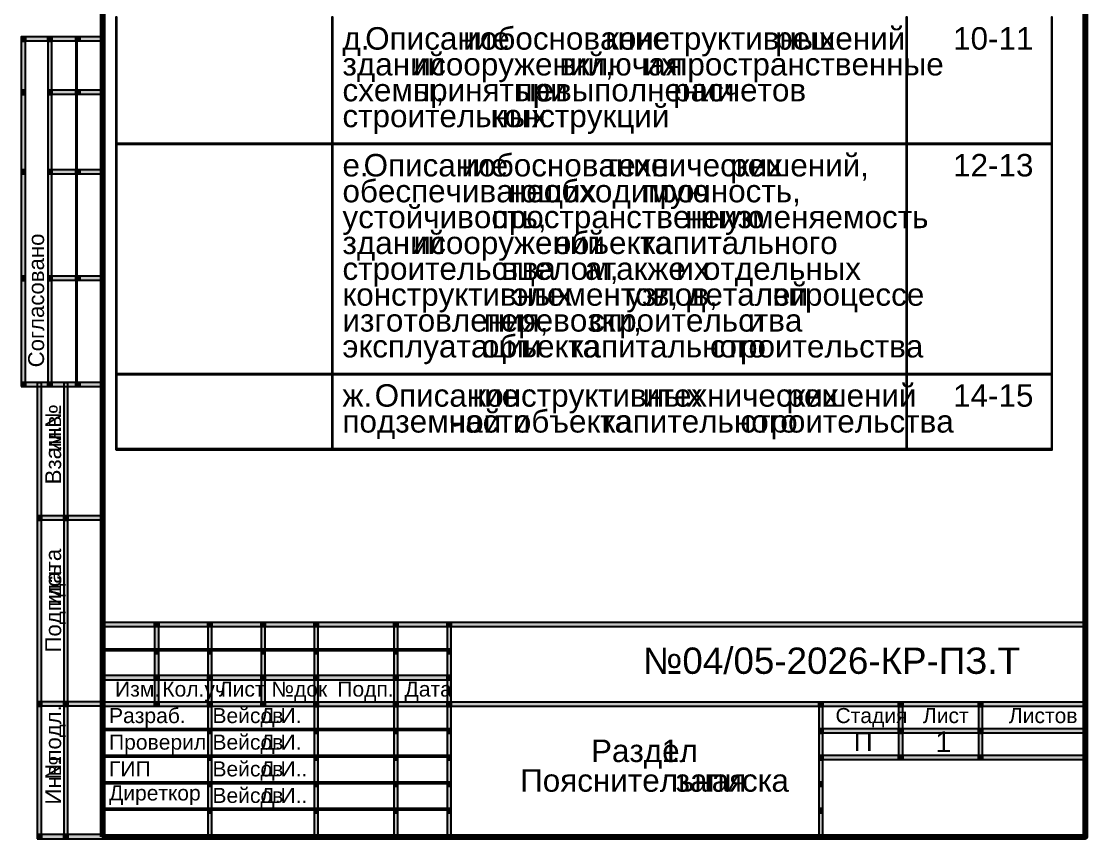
# Model space of a CAD drawing. Extents: x 8 to 21351, y 0 to 420.
# Drawn here: x 624.7 to 825.3, y 4.7 to 158.5 of the extents above; entities that cross this region are included whole.
import ezdxf

# ---------------------------------------------------------------- set-up
doc = ezdxf.new("R2010")
doc.units = 0
doc.layers.add('TEY_REVIEW_AXIS', color=7, linetype='Continuous')
doc.layers.add('TEY_REVIEW_LEADER', color=7, linetype='Continuous')
doc.styles.add('TEYPDFCAD_TEXT', font='arial.ttf')

msp = doc.modelspace()

# ---------------------------------------------------------------- hatches: boundary and pattern name
for points in [[(642.55, 135.55), (642.72, 135.55), (642.72, 159.3), (642.55, 159.3)], [(683.19, 135.55), (683.36, 135.55), (683.36, 159.3), (683.19, 159.3)], [(791.31, 135.55), (791.48, 135.55), (791.48, 159.3), (791.31, 159.3)], [(818.62, 135.55), (818.79, 135.55), (818.79, 159.3), (818.62, 159.3)], [(624.73, 154.81), (625.49, 154.81), (625.49, 155.62), (624.73, 155.62)], [(624.73, 154.86), (625.49, 154.86), (625.49, 155.62), (624.73, 155.62)], [(624.73, 145.58), (625.49, 145.58), (625.49, 154.81), (624.73, 154.81)], [(625.49, 154.86), (629.73, 154.86), (629.73, 155.62), (625.49, 155.62)], [(629.73, 154.86), (630.49, 154.86), (630.49, 155.62), (629.73, 155.62)], [(629.73, 154.81), (630.49, 154.81), (630.49, 154.86), (629.73, 154.86)], [(629.73, 145.58), (630.49, 145.58), (630.49, 154.81), (629.73, 154.81)], [(630.49, 154.86), (634.98, 154.86), (634.98, 155.62), (630.49, 155.62)], [(634.98, 154.86), (635.74, 154.86), (635.74, 155.62), (634.98, 155.62)], [(634.98, 154.81), (635.23, 154.81), (635.23, 154.86), (634.98, 154.86)], [(634.98, 145.58), (635.23, 145.58), (635.23, 154.81), (634.98, 154.81)], [(635.74, 154.86), (640.14, 154.86), (640.14, 155.62), (635.74, 155.62)], [(624.73, 144.78), (625.49, 144.78), (625.49, 145.58), (624.73, 145.58)], [(624.73, 130.6), (625.49, 130.6), (625.49, 144.78), (624.73, 144.78)], [(629.73, 144.78), (630.49, 144.78), (630.49, 145.58), (629.73, 145.58)], [(629.73, 130.6), (630.49, 130.6), (630.49, 144.78), (629.73, 144.78)], [(630.49, 144.82), (634.98, 144.82), (634.98, 145.58), (630.49, 145.58)], [(634.98, 144.82), (635.74, 144.82), (635.74, 145.58), (634.98, 145.58)], [(634.98, 144.78), (635.23, 144.78), (635.23, 144.82), (634.98, 144.82)], [(634.98, 130.6), (635.23, 130.6), (635.23, 144.78), (634.98, 144.78)], [(635.74, 144.82), (640.14, 144.82), (640.14, 145.58), (635.74, 145.58)], [(642.55, 135.38), (642.72, 135.38), (642.72, 135.55), (642.55, 135.55)], [(642.55, 92.2), (642.72, 92.2), (642.72, 135.38), (642.55, 135.38)], [(642.72, 135.38), (683.19, 135.38), (683.19, 135.55), (642.72, 135.55)], [(683.19, 135.38), (683.36, 135.38), (683.36, 135.55), (683.19, 135.55)], [(683.19, 92.2), (683.36, 92.2), (683.36, 135.38), (683.19, 135.38)], [(683.36, 135.38), (791.31, 135.38), (791.31, 135.55), (683.36, 135.55)], [(791.31, 135.38), (791.48, 135.38), (791.48, 135.55), (791.31, 135.55)], [(791.31, 92.2), (791.48, 92.2), (791.48, 135.38), (791.31, 135.38)], [(791.48, 135.38), (818.62, 135.38), (818.62, 135.55), (791.48, 135.55)], [(818.62, 135.38), (818.79, 135.38), (818.79, 135.55), (818.62, 135.55)], [(818.62, 92.2), (818.79, 92.2), (818.79, 135.38), (818.62, 135.38)], [(624.73, 129.79), (625.49, 129.79), (625.49, 130.6), (624.73, 130.6)], [(629.73, 129.79), (630.49, 129.79), (630.49, 130.6), (629.73, 130.6)], [(630.49, 129.84), (634.98, 129.84), (634.98, 130.6), (630.49, 130.6)], [(634.98, 129.84), (635.74, 129.84), (635.74, 130.6), (634.98, 130.6)], [(635.74, 129.84), (640.14, 129.84), (640.14, 130.6), (635.74, 130.6)], [(624.73, 110.57), (625.49, 110.57), (625.49, 129.79), (624.73, 129.79)], [(629.73, 110.57), (630.49, 110.57), (630.49, 129.79), (629.73, 129.79)], [(634.98, 129.79), (635.23, 129.79), (635.23, 129.84), (634.98, 129.84)], [(634.98, 110.57), (635.23, 110.57), (635.23, 129.79), (634.98, 129.79)], [(624.73, 109.77), (625.49, 109.77), (625.49, 110.57), (624.73, 110.57)], [(629.73, 109.77), (630.49, 109.77), (630.49, 110.57), (629.73, 110.57)], [(630.49, 109.81), (634.98, 109.81), (634.98, 110.57), (630.49, 110.57)], [(634.98, 109.81), (635.74, 109.81), (635.74, 110.57), (634.98, 110.57)], [(635.74, 109.81), (640.14, 109.81), (640.14, 110.57), (635.74, 110.57)], [(624.73, 90.55), (625.49, 90.55), (625.49, 109.77), (624.73, 109.77)], [(629.73, 90.55), (630.49, 90.55), (630.49, 109.77), (629.73, 109.77)], [(634.98, 109.77), (635.23, 109.77), (635.23, 109.81), (634.98, 109.81)], [(634.98, 90.55), (635.23, 90.55), (635.23, 109.77), (634.98, 109.77)], [(624.73, 89.79), (625.49, 89.79), (625.49, 90.55), (624.73, 90.55)], [(624.73, 89.79), (625.49, 89.79), (625.49, 90.55), (624.73, 90.55)], [(625.49, 89.79), (629.73, 89.79), (629.73, 90.55), (625.49, 90.55)], [(627.74, 65.45), (628.5, 65.45), (628.5, 90.47), (627.74, 90.47)], [(629.73, 89.79), (630.49, 89.79), (630.49, 90.55), (629.73, 90.55)], [(630.49, 89.79), (634.98, 89.79), (634.98, 90.55), (630.49, 90.55)], [(632.73, 65.45), (633.49, 65.45), (633.49, 90.47), (632.73, 90.47)], [(634.98, 89.79), (635.74, 89.79), (635.74, 90.55), (634.98, 90.55)], [(635.74, 89.79), (640.14, 89.79), (640.14, 90.55), (635.74, 90.55)], [(642.55, 92.03), (642.72, 92.03), (642.72, 92.2), (642.55, 92.2)], [(642.55, 78.06), (642.72, 78.06), (642.72, 92.03), (642.55, 92.03)], [(642.72, 92.03), (683.19, 92.03), (683.19, 92.2), (642.72, 92.2)], [(683.19, 92.03), (683.36, 92.03), (683.36, 92.2), (683.19, 92.2)], [(683.19, 78.06), (683.36, 78.06), (683.36, 92.03), (683.19, 92.03)], [(683.36, 92.03), (791.31, 92.03), (791.31, 92.2), (683.36, 92.2)], [(791.31, 92.03), (791.48, 92.03), (791.48, 92.2), (791.31, 92.2)], [(791.31, 78.06), (791.48, 78.06), (791.48, 92.03), (791.31, 92.03)], [(791.48, 92.03), (818.62, 92.03), (818.62, 92.2), (791.48, 92.2)], [(818.62, 92.03), (818.79, 92.03), (818.79, 92.2), (818.62, 92.2)], [(818.62, 78.06), (818.79, 78.06), (818.79, 92.03), (818.62, 92.03)], [(642.55, 77.89), (642.72, 77.89), (642.72, 78.06), (642.55, 78.06)], [(642.55, 77.89), (642.72, 77.89), (642.72, 78.06), (642.55, 78.06)], [(642.72, 77.89), (683.19, 77.89), (683.19, 78.06), (642.72, 78.06)], [(683.19, 77.89), (683.36, 77.89), (683.36, 78.06), (683.19, 78.06)], [(683.36, 77.89), (791.31, 77.89), (791.31, 78.06), (683.36, 78.06)], [(791.31, 77.89), (791.48, 77.89), (791.48, 78.06), (791.31, 78.06)], [(791.48, 77.89), (818.62, 77.89), (818.62, 78.06), (791.48, 78.06)], [(818.62, 77.89), (818.79, 77.89), (818.79, 78.06), (818.62, 78.06)], [(818.62, 77.89), (818.79, 77.89), (818.79, 78.06), (818.62, 78.06)], [(627.74, 64.64), (628.5, 64.64), (628.5, 65.45), (627.74, 65.45)], [(627.74, 30.44), (628.5, 30.44), (628.5, 64.64), (627.74, 64.64)], [(628.5, 64.69), (632.73, 64.69), (632.73, 65.45), (628.5, 65.45)], [(632.73, 64.64), (633.49, 64.64), (633.49, 65.45), (632.73, 65.45)], [(632.73, 30.44), (633.49, 30.44), (633.49, 64.64), (632.73, 64.64)], [(633.49, 64.69), (640.1, 64.69), (640.1, 65.45), (633.49, 65.45)], [(640.22, 44.62), (649.83, 44.62), (649.83, 45.38), (640.22, 45.38)], [(649.83, 44.62), (650.6, 44.62), (650.6, 45.38), (649.83, 45.38)], [(649.83, 44.58), (650.6, 44.58), (650.6, 44.62), (649.83, 44.62)], [(649.83, 40.34), (650.6, 40.34), (650.6, 44.58), (649.83, 44.58)], [(650.6, 44.62), (659.82, 44.62), (659.82, 45.38), (650.6, 45.38)], [(659.82, 44.62), (660.59, 44.62), (660.59, 45.38), (659.82, 45.38)], [(659.82, 44.58), (660.59, 44.58), (660.59, 44.62), (659.82, 44.62)], [(659.82, 40.34), (660.59, 40.34), (660.59, 44.58), (659.82, 44.58)], [(660.59, 44.62), (669.86, 44.62), (669.86, 45.38), (660.59, 45.38)], [(669.86, 44.62), (670.62, 44.62), (670.62, 45.38), (669.86, 45.38)], [(669.86, 44.58), (670.62, 44.58), (670.62, 44.62), (669.86, 44.62)], [(669.86, 40.34), (670.62, 40.34), (670.62, 44.58), (669.86, 44.58)], [(670.62, 44.62), (679.85, 44.62), (679.85, 45.38), (670.62, 45.38)], [(679.85, 44.62), (680.61, 44.62), (680.61, 45.38), (679.85, 45.38)], [(679.85, 44.58), (680.61, 44.58), (680.61, 44.62), (679.85, 44.62)], [(679.85, 40.34), (680.61, 40.34), (680.61, 44.58), (679.85, 44.58)], [(680.61, 44.62), (694.83, 44.62), (694.83, 45.38), (680.61, 45.38)], [(694.83, 44.62), (695.6, 44.62), (695.6, 45.38), (694.83, 45.38)], [(694.83, 44.58), (695.6, 44.58), (695.6, 44.62), (694.83, 44.62)], [(694.83, 40.34), (695.6, 40.34), (695.6, 44.58), (694.83, 44.58)], [(695.6, 44.62), (704.87, 44.62), (704.87, 45.38), (695.6, 45.38)], [(704.87, 44.62), (705.63, 44.62), (705.63, 45.38), (704.87, 45.38)], [(704.87, 44.58), (705.63, 44.58), (705.63, 44.62), (704.87, 44.62)], [(704.87, 40.34), (705.63, 40.34), (705.63, 44.58), (704.87, 44.58)], [(705.63, 44.62), (825.26, 44.62), (825.26, 45.38), (705.63, 45.38)], [(640.22, 40.09), (649.83, 40.09), (649.83, 40.34), (640.22, 40.34)], [(649.83, 39.54), (650.6, 39.54), (650.6, 40.34), (649.83, 40.34)], [(650.6, 40.09), (659.82, 40.09), (659.82, 40.34), (650.6, 40.34)], [(659.82, 39.54), (660.59, 39.54), (660.59, 40.34), (659.82, 40.34)], [(660.59, 40.09), (669.86, 40.09), (669.86, 40.34), (660.59, 40.34)], [(669.86, 39.54), (670.62, 39.54), (670.62, 40.34), (669.86, 40.34)], [(670.62, 40.09), (679.85, 40.09), (679.85, 40.34), (670.62, 40.34)], [(679.85, 39.54), (680.61, 39.54), (680.61, 40.34), (679.85, 40.34)], [(680.61, 40.09), (694.83, 40.09), (694.83, 40.34), (680.61, 40.34)], [(694.83, 39.54), (695.6, 39.54), (695.6, 40.34), (694.83, 40.34)], [(695.6, 40.09), (704.87, 40.09), (704.87, 40.34), (695.6, 40.34)], [(704.87, 39.54), (705.63, 39.54), (705.63, 40.34), (704.87, 40.34)], [(649.83, 35.35), (650.6, 35.35), (650.6, 39.54), (649.83, 39.54)], [(659.82, 35.35), (660.59, 35.35), (660.59, 39.54), (659.82, 39.54)], [(669.86, 35.35), (670.62, 35.35), (670.62, 39.54), (669.86, 39.54)], [(679.85, 35.35), (680.61, 35.35), (680.61, 39.54), (679.85, 39.54)], [(694.83, 35.35), (695.6, 35.35), (695.6, 39.54), (694.83, 39.54)], [(704.87, 35.35), (705.63, 35.35), (705.63, 39.54), (704.87, 39.54)], [(640.22, 34.59), (649.83, 34.59), (649.83, 35.35), (640.22, 35.35)], [(649.83, 34.54), (650.6, 34.54), (650.6, 35.35), (649.83, 35.35)], [(649.83, 30.35), (650.6, 30.35), (650.6, 34.54), (649.83, 34.54)], [(650.6, 34.59), (659.82, 34.59), (659.82, 35.35), (650.6, 35.35)], [(659.82, 34.54), (660.59, 34.54), (660.59, 35.35), (659.82, 35.35)], [(659.82, 30.35), (660.59, 30.35), (660.59, 34.54), (659.82, 34.54)], [(660.59, 34.59), (669.86, 34.59), (669.86, 35.35), (660.59, 35.35)], [(669.86, 34.54), (670.62, 34.54), (670.62, 35.35), (669.86, 35.35)], [(669.86, 30.35), (670.62, 30.35), (670.62, 34.54), (669.86, 34.54)], [(670.62, 34.59), (679.85, 34.59), (679.85, 35.35), (670.62, 35.35)], [(679.85, 34.54), (680.61, 34.54), (680.61, 35.35), (679.85, 35.35)], [(679.85, 30.35), (680.61, 30.35), (680.61, 34.54), (679.85, 34.54)], [(680.61, 34.59), (694.83, 34.59), (694.83, 35.35), (680.61, 35.35)], [(694.83, 34.54), (695.6, 34.54), (695.6, 35.35), (694.83, 35.35)], [(694.83, 30.35), (695.6, 30.35), (695.6, 34.54), (694.83, 34.54)], [(695.6, 34.59), (704.87, 34.59), (704.87, 35.35), (695.6, 35.35)], [(704.87, 34.54), (705.63, 34.54), (705.63, 35.35), (704.87, 35.35)], [(704.87, 30.35), (705.63, 30.35), (705.63, 34.54), (704.87, 34.54)], [(627.74, 29.63), (628.5, 29.63), (628.5, 30.44), (627.74, 30.44)], [(628.5, 29.68), (632.73, 29.68), (632.73, 30.44), (628.5, 30.44)], [(632.73, 29.63), (633.49, 29.63), (633.49, 30.44), (632.73, 30.44)], [(633.49, 29.68), (640.1, 29.68), (640.1, 30.44), (633.49, 30.44)], [(640.22, 29.59), (649.83, 29.59), (649.83, 30.35), (640.22, 30.35)], [(649.83, 29.59), (650.6, 29.59), (650.6, 30.35), (649.83, 30.35)], [(650.6, 29.59), (659.82, 29.59), (659.82, 30.35), (650.6, 30.35)], [(659.82, 29.55), (660.59, 29.55), (660.59, 30.35), (659.82, 30.35)], [(660.59, 29.59), (669.86, 29.59), (669.86, 30.35), (660.59, 30.35)], [(669.86, 29.59), (670.62, 29.59), (670.62, 30.35), (669.86, 30.35)], [(670.62, 29.59), (679.85, 29.59), (679.85, 30.35), (670.62, 30.35)], [(679.85, 29.55), (680.61, 29.55), (680.61, 30.35), (679.85, 30.35)], [(680.61, 29.59), (694.83, 29.59), (694.83, 30.35), (680.61, 30.35)], [(694.83, 29.55), (695.6, 29.55), (695.6, 30.35), (694.83, 30.35)], [(695.6, 29.59), (704.87, 29.59), (704.87, 30.35), (695.6, 30.35)], [(704.87, 29.55), (705.63, 29.55), (705.63, 30.35), (704.87, 30.35)], [(705.63, 29.59), (774.84, 29.59), (774.84, 30.35), (705.63, 30.35)], [(774.84, 29.59), (775.61, 29.59), (775.61, 30.35), (774.84, 30.35)], [(775.61, 29.59), (789.87, 29.59), (789.87, 30.35), (775.61, 30.35)], [(789.87, 29.59), (790.63, 29.59), (790.63, 30.35), (789.87, 30.35)], [(790.63, 29.59), (804.9, 29.59), (804.9, 30.35), (790.63, 30.35)], [(804.9, 29.59), (805.66, 29.59), (805.66, 30.35), (804.9, 30.35)], [(805.66, 29.59), (825.26, 29.59), (825.26, 30.35), (805.66, 30.35)], [(627.74, 5.42), (628.5, 5.42), (628.5, 29.63), (627.74, 29.63)], [(632.73, 5.42), (633.49, 5.42), (633.49, 29.63), (632.73, 29.63)], [(659.82, 25.36), (660.59, 25.36), (660.59, 29.55), (659.82, 29.55)], [(679.85, 25.36), (680.61, 25.36), (680.61, 29.55), (679.85, 29.55)], [(694.83, 25.36), (695.6, 25.36), (695.6, 29.55), (694.83, 29.55)], [(704.87, 25.36), (705.63, 25.36), (705.63, 29.55), (704.87, 29.55)], [(774.84, 29.55), (775.61, 29.55), (775.61, 29.59), (774.84, 29.59)], [(774.84, 25.36), (775.61, 25.36), (775.61, 29.55), (774.84, 29.55)], [(789.87, 29.55), (790.63, 29.55), (790.63, 29.59), (789.87, 29.59)], [(789.87, 25.36), (790.63, 25.36), (790.63, 29.55), (789.87, 29.55)], [(804.9, 29.55), (805.66, 29.55), (805.66, 29.59), (804.9, 29.59)], [(804.9, 25.36), (805.66, 25.36), (805.66, 29.55), (804.9, 29.55)], [(640.22, 25.1), (659.82, 25.1), (659.82, 25.36), (640.22, 25.36)], [(659.82, 24.55), (660.59, 24.55), (660.59, 25.36), (659.82, 25.36)], [(659.82, 20.32), (660.59, 20.32), (660.59, 24.55), (659.82, 24.55)], [(660.59, 25.1), (679.85, 25.1), (679.85, 25.36), (660.59, 25.36)], [(679.85, 24.55), (680.61, 24.55), (680.61, 25.36), (679.85, 25.36)], [(679.85, 20.32), (680.61, 20.32), (680.61, 24.55), (679.85, 24.55)], [(680.61, 25.1), (694.83, 25.1), (694.83, 25.36), (680.61, 25.36)], [(694.83, 24.55), (695.6, 24.55), (695.6, 25.36), (694.83, 25.36)], [(694.83, 20.32), (695.6, 20.32), (695.6, 24.55), (694.83, 24.55)], [(695.6, 25.1), (704.87, 25.1), (704.87, 25.36), (695.6, 25.36)], [(704.87, 24.55), (705.63, 24.55), (705.63, 25.36), (704.87, 25.36)], [(704.87, 20.32), (705.63, 20.32), (705.63, 24.55), (704.87, 24.55)], [(774.84, 24.55), (775.61, 24.55), (775.61, 25.36), (774.84, 25.36)], [(774.84, 20.32), (775.61, 20.32), (775.61, 24.55), (774.84, 24.55)], [(775.61, 24.6), (789.87, 24.6), (789.87, 25.36), (775.61, 25.36)], [(789.87, 24.55), (790.63, 24.55), (790.63, 25.36), (789.87, 25.36)], [(789.87, 20.32), (790.63, 20.32), (790.63, 24.55), (789.87, 24.55)], [(790.63, 24.6), (804.9, 24.6), (804.9, 25.36), (790.63, 25.36)], [(804.9, 24.55), (805.66, 24.55), (805.66, 25.36), (804.9, 25.36)], [(804.9, 20.32), (805.66, 20.32), (805.66, 24.55), (804.9, 24.55)], [(805.66, 24.6), (825.26, 24.6), (825.26, 25.36), (805.66, 25.36)], [(640.22, 20.07), (659.82, 20.07), (659.82, 20.32), (640.22, 20.32)], [(659.82, 19.52), (660.59, 19.52), (660.59, 20.32), (659.82, 20.32)], [(660.59, 20.07), (679.85, 20.07), (679.85, 20.32), (660.59, 20.32)], [(679.85, 19.52), (680.61, 19.52), (680.61, 20.32), (679.85, 20.32)], [(680.61, 20.07), (694.83, 20.07), (694.83, 20.32), (680.61, 20.32)], [(694.83, 19.52), (695.6, 19.52), (695.6, 20.32), (694.83, 20.32)], [(695.6, 20.07), (704.87, 20.07), (704.87, 20.32), (695.6, 20.32)], [(704.87, 19.52), (705.63, 19.52), (705.63, 20.32), (704.87, 20.32)], [(774.84, 19.52), (775.61, 19.52), (775.61, 20.32), (774.84, 20.32)], [(775.61, 19.56), (789.87, 19.56), (789.87, 20.32), (775.61, 20.32)], [(789.87, 19.56), (790.63, 19.56), (790.63, 20.32), (789.87, 20.32)], [(790.63, 19.56), (804.9, 19.56), (804.9, 20.32), (790.63, 20.32)], [(804.9, 19.56), (805.66, 19.56), (805.66, 20.32), (804.9, 20.32)], [(805.66, 19.56), (825.26, 19.56), (825.26, 20.32), (805.66, 20.32)], [(659.82, 15.32), (660.59, 15.32), (660.59, 19.52), (659.82, 19.52)], [(679.85, 15.32), (680.61, 15.32), (680.61, 19.52), (679.85, 19.52)], [(694.83, 15.32), (695.6, 15.32), (695.6, 19.52), (694.83, 19.52)], [(704.87, 15.32), (705.63, 15.32), (705.63, 19.52), (704.87, 19.52)], [(774.84, 15.32), (775.61, 15.32), (775.61, 19.52), (774.84, 19.52)], [(640.22, 15.07), (659.82, 15.07), (659.82, 15.32), (640.22, 15.32)], [(659.82, 14.52), (660.59, 14.52), (660.59, 15.32), (659.82, 15.32)], [(659.82, 10.33), (660.59, 10.33), (660.59, 14.52), (659.82, 14.52)], [(660.59, 15.07), (679.85, 15.07), (679.85, 15.32), (660.59, 15.32)], [(679.85, 14.52), (680.61, 14.52), (680.61, 15.32), (679.85, 15.32)], [(679.85, 10.33), (680.61, 10.33), (680.61, 14.52), (679.85, 14.52)], [(680.61, 15.07), (694.83, 15.07), (694.83, 15.32), (680.61, 15.32)], [(694.83, 14.52), (695.6, 14.52), (695.6, 15.32), (694.83, 15.32)], [(694.83, 10.33), (695.6, 10.33), (695.6, 14.52), (694.83, 14.52)], [(695.6, 15.07), (704.87, 15.07), (704.87, 15.32), (695.6, 15.32)], [(704.87, 14.52), (705.63, 14.52), (705.63, 15.32), (704.87, 15.32)], [(704.87, 10.33), (705.63, 10.33), (705.63, 14.52), (704.87, 14.52)], [(774.84, 14.52), (775.61, 14.52), (775.61, 15.32), (774.84, 15.32)], [(774.84, 10.33), (775.61, 10.33), (775.61, 14.52), (774.84, 14.52)], [(640.22, 10.08), (659.82, 10.08), (659.82, 10.33), (640.22, 10.33)], [(659.82, 9.52), (660.59, 9.52), (660.59, 10.33), (659.82, 10.33)], [(660.59, 10.08), (679.85, 10.08), (679.85, 10.33), (660.59, 10.33)], [(679.85, 9.52), (680.61, 9.52), (680.61, 10.33), (679.85, 10.33)], [(680.61, 10.08), (694.83, 10.08), (694.83, 10.33), (680.61, 10.33)], [(694.83, 9.52), (695.6, 9.52), (695.6, 10.33), (694.83, 10.33)], [(695.6, 10.08), (704.87, 10.08), (704.87, 10.33), (695.6, 10.33)], [(704.87, 9.52), (705.63, 9.52), (705.63, 10.33), (704.87, 10.33)], [(774.84, 9.52), (775.61, 9.52), (775.61, 10.33), (774.84, 10.33)], [(659.82, 5.29), (660.59, 5.29), (660.59, 9.52), (659.82, 9.52)], [(679.85, 5.29), (680.61, 5.29), (680.61, 9.52), (679.85, 9.52)], [(694.83, 5.29), (695.6, 5.29), (695.6, 9.52), (694.83, 9.52)], [(704.87, 5.29), (705.63, 5.29), (705.63, 9.52), (704.87, 9.52)], [(774.84, 5.29), (775.61, 5.29), (775.61, 9.52), (774.84, 9.52)], [(627.74, 4.66), (628.5, 4.66), (628.5, 5.42), (627.74, 5.42)], [(627.74, 4.66), (628.5, 4.66), (628.5, 5.42), (627.74, 5.42)], [(628.5, 4.66), (632.73, 4.66), (632.73, 5.42), (628.5, 5.42)], [(632.73, 4.66), (633.49, 4.66), (633.49, 5.42), (632.73, 5.42)], [(633.49, 4.66), (640.1, 4.66), (640.1, 5.42), (633.49, 5.42)]]:
    msp.add_hatch(color=256).paths.add_polyline_path(points)

# ---------------------------------------------------------------- linework, layer by layer
for points in [[(642.55, 135.55), (642.72, 135.55), (642.72, 159.3), (642.55, 159.3)], [(683.19, 135.55), (683.36, 135.55), (683.36, 159.3), (683.19, 159.3)], [(791.31, 135.55), (791.48, 135.55), (791.48, 159.3), (791.31, 159.3)], [(818.62, 135.55), (818.79, 135.55), (818.79, 159.3), (818.62, 159.3)], [(624.73, 154.81), (625.49, 154.81), (625.49, 155.62), (624.73, 155.62)], [(624.73, 154.86), (625.49, 154.86), (625.49, 155.62), (624.73, 155.62)], [(624.73, 145.58), (625.49, 145.58), (625.49, 154.81), (624.73, 154.81)], [(625.49, 154.86), (629.73, 154.86), (629.73, 155.62), (625.49, 155.62)], [(629.73, 154.86), (630.49, 154.86), (630.49, 155.62), (629.73, 155.62)], [(629.73, 154.81), (630.49, 154.81), (630.49, 154.86), (629.73, 154.86)], [(629.73, 145.58), (630.49, 145.58), (630.49, 154.81), (629.73, 154.81)], [(630.49, 154.86), (634.98, 154.86), (634.98, 155.62), (630.49, 155.62)], [(634.98, 154.86), (635.74, 154.86), (635.74, 155.62), (634.98, 155.62)], [(634.98, 154.81), (635.23, 154.81), (635.23, 154.86), (634.98, 154.86)], [(634.98, 145.58), (635.23, 145.58), (635.23, 154.81), (634.98, 154.81)], [(635.74, 154.86), (640.14, 154.86), (640.14, 155.62), (635.74, 155.62)], [(624.73, 144.78), (625.49, 144.78), (625.49, 145.58), (624.73, 145.58)], [(624.73, 130.6), (625.49, 130.6), (625.49, 144.78), (624.73, 144.78)], [(629.73, 144.78), (630.49, 144.78), (630.49, 145.58), (629.73, 145.58)], [(629.73, 130.6), (630.49, 130.6), (630.49, 144.78), (629.73, 144.78)], [(630.49, 144.82), (634.98, 144.82), (634.98, 145.58), (630.49, 145.58)], [(634.98, 144.82), (635.74, 144.82), (635.74, 145.58), (634.98, 145.58)], [(634.98, 144.78), (635.23, 144.78), (635.23, 144.82), (634.98, 144.82)], [(634.98, 130.6), (635.23, 130.6), (635.23, 144.78), (634.98, 144.78)], [(635.74, 144.82), (640.14, 144.82), (640.14, 145.58), (635.74, 145.58)], [(642.55, 135.38), (642.72, 135.38), (642.72, 135.55), (642.55, 135.55)], [(642.55, 92.2), (642.72, 92.2), (642.72, 135.38), (642.55, 135.38)], [(642.72, 135.38), (683.19, 135.38), (683.19, 135.55), (642.72, 135.55)], [(683.19, 135.38), (683.36, 135.38), (683.36, 135.55), (683.19, 135.55)], [(683.19, 92.2), (683.36, 92.2), (683.36, 135.38), (683.19, 135.38)], [(683.36, 135.38), (791.31, 135.38), (791.31, 135.55), (683.36, 135.55)], [(791.31, 135.38), (791.48, 135.38), (791.48, 135.55), (791.31, 135.55)], [(791.31, 92.2), (791.48, 92.2), (791.48, 135.38), (791.31, 135.38)], [(791.48, 135.38), (818.62, 135.38), (818.62, 135.55), (791.48, 135.55)], [(818.62, 135.38), (818.79, 135.38), (818.79, 135.55), (818.62, 135.55)], [(818.62, 92.2), (818.79, 92.2), (818.79, 135.38), (818.62, 135.38)], [(624.73, 129.79), (625.49, 129.79), (625.49, 130.6), (624.73, 130.6)], [(629.73, 129.79), (630.49, 129.79), (630.49, 130.6), (629.73, 130.6)], [(630.49, 129.84), (634.98, 129.84), (634.98, 130.6), (630.49, 130.6)], [(634.98, 129.84), (635.74, 129.84), (635.74, 130.6), (634.98, 130.6)], [(635.74, 129.84), (640.14, 129.84), (640.14, 130.6), (635.74, 130.6)], [(624.73, 110.57), (625.49, 110.57), (625.49, 129.79), (624.73, 129.79)], [(629.73, 110.57), (630.49, 110.57), (630.49, 129.79), (629.73, 129.79)], [(634.98, 129.79), (635.23, 129.79), (635.23, 129.84), (634.98, 129.84)], [(634.98, 110.57), (635.23, 110.57), (635.23, 129.79), (634.98, 129.79)], [(624.73, 109.77), (625.49, 109.77), (625.49, 110.57), (624.73, 110.57)], [(629.73, 109.77), (630.49, 109.77), (630.49, 110.57), (629.73, 110.57)], [(630.49, 109.81), (634.98, 109.81), (634.98, 110.57), (630.49, 110.57)], [(634.98, 109.81), (635.74, 109.81), (635.74, 110.57), (634.98, 110.57)], [(635.74, 109.81), (640.14, 109.81), (640.14, 110.57), (635.74, 110.57)], [(624.73, 90.55), (625.49, 90.55), (625.49, 109.77), (624.73, 109.77)], [(629.73, 90.55), (630.49, 90.55), (630.49, 109.77), (629.73, 109.77)], [(634.98, 109.77), (635.23, 109.77), (635.23, 109.81), (634.98, 109.81)], [(634.98, 90.55), (635.23, 90.55), (635.23, 109.77), (634.98, 109.77)], [(624.73, 89.79), (625.49, 89.79), (625.49, 90.55), (624.73, 90.55)], [(624.73, 89.79), (625.49, 89.79), (625.49, 90.55), (624.73, 90.55)], [(625.49, 89.79), (629.73, 89.79), (629.73, 90.55), (625.49, 90.55)], [(627.74, 65.45), (628.5, 65.45), (628.5, 90.47), (627.74, 90.47)], [(629.73, 89.79), (630.49, 89.79), (630.49, 90.55), (629.73, 90.55)], [(630.49, 89.79), (634.98, 89.79), (634.98, 90.55), (630.49, 90.55)], [(632.73, 65.45), (633.49, 65.45), (633.49, 90.47), (632.73, 90.47)], [(634.98, 89.79), (635.74, 89.79), (635.74, 90.55), (634.98, 90.55)], [(635.74, 89.79), (640.14, 89.79), (640.14, 90.55), (635.74, 90.55)], [(642.55, 92.03), (642.72, 92.03), (642.72, 92.2), (642.55, 92.2)], [(642.55, 78.06), (642.72, 78.06), (642.72, 92.03), (642.55, 92.03)], [(642.72, 92.03), (683.19, 92.03), (683.19, 92.2), (642.72, 92.2)], [(683.19, 92.03), (683.36, 92.03), (683.36, 92.2), (683.19, 92.2)], [(683.19, 78.06), (683.36, 78.06), (683.36, 92.03), (683.19, 92.03)], [(683.36, 92.03), (791.31, 92.03), (791.31, 92.2), (683.36, 92.2)], [(791.31, 92.03), (791.48, 92.03), (791.48, 92.2), (791.31, 92.2)], [(791.31, 78.06), (791.48, 78.06), (791.48, 92.03), (791.31, 92.03)], [(791.48, 92.03), (818.62, 92.03), (818.62, 92.2), (791.48, 92.2)], [(818.62, 92.03), (818.79, 92.03), (818.79, 92.2), (818.62, 92.2)], [(818.62, 78.06), (818.79, 78.06), (818.79, 92.03), (818.62, 92.03)], [(642.55, 77.89), (642.72, 77.89), (642.72, 78.06), (642.55, 78.06)], [(642.55, 77.89), (642.72, 77.89), (642.72, 78.06), (642.55, 78.06)], [(642.72, 77.89), (683.19, 77.89), (683.19, 78.06), (642.72, 78.06)], [(683.19, 77.89), (683.36, 77.89), (683.36, 78.06), (683.19, 78.06)], [(683.36, 77.89), (791.31, 77.89), (791.31, 78.06), (683.36, 78.06)], [(791.31, 77.89), (791.48, 77.89), (791.48, 78.06), (791.31, 78.06)], [(791.48, 77.89), (818.62, 77.89), (818.62, 78.06), (791.48, 78.06)], [(818.62, 77.89), (818.79, 77.89), (818.79, 78.06), (818.62, 78.06)], [(818.62, 77.89), (818.79, 77.89), (818.79, 78.06), (818.62, 78.06)], [(627.74, 64.64), (628.5, 64.64), (628.5, 65.45), (627.74, 65.45)], [(627.74, 30.44), (628.5, 30.44), (628.5, 64.64), (627.74, 64.64)], [(628.5, 64.69), (632.73, 64.69), (632.73, 65.45), (628.5, 65.45)], [(632.73, 64.64), (633.49, 64.64), (633.49, 65.45), (632.73, 65.45)], [(632.73, 30.44), (633.49, 30.44), (633.49, 64.64), (632.73, 64.64)], [(633.49, 64.69), (640.1, 64.69), (640.1, 65.45), (633.49, 65.45)], [(640.22, 44.62), (649.83, 44.62), (649.83, 45.38), (640.22, 45.38)], [(649.83, 44.62), (650.6, 44.62), (650.6, 45.38), (649.83, 45.38)], [(649.83, 44.58), (650.6, 44.58), (650.6, 44.62), (649.83, 44.62)], [(649.83, 40.34), (650.6, 40.34), (650.6, 44.58), (649.83, 44.58)], [(650.6, 44.62), (659.82, 44.62), (659.82, 45.38), (650.6, 45.38)], [(659.82, 44.62), (660.59, 44.62), (660.59, 45.38), (659.82, 45.38)], [(659.82, 44.58), (660.59, 44.58), (660.59, 44.62), (659.82, 44.62)], [(659.82, 40.34), (660.59, 40.34), (660.59, 44.58), (659.82, 44.58)], [(660.59, 44.62), (669.86, 44.62), (669.86, 45.38), (660.59, 45.38)], [(669.86, 44.62), (670.62, 44.62), (670.62, 45.38), (669.86, 45.38)], [(669.86, 44.58), (670.62, 44.58), (670.62, 44.62), (669.86, 44.62)], [(669.86, 40.34), (670.62, 40.34), (670.62, 44.58), (669.86, 44.58)], [(670.62, 44.62), (679.85, 44.62), (679.85, 45.38), (670.62, 45.38)], [(679.85, 44.62), (680.61, 44.62), (680.61, 45.38), (679.85, 45.38)], [(679.85, 44.58), (680.61, 44.58), (680.61, 44.62), (679.85, 44.62)], [(679.85, 40.34), (680.61, 40.34), (680.61, 44.58), (679.85, 44.58)], [(680.61, 44.62), (694.83, 44.62), (694.83, 45.38), (680.61, 45.38)], [(694.83, 44.62), (695.6, 44.62), (695.6, 45.38), (694.83, 45.38)], [(694.83, 44.58), (695.6, 44.58), (695.6, 44.62), (694.83, 44.62)], [(694.83, 40.34), (695.6, 40.34), (695.6, 44.58), (694.83, 44.58)], [(695.6, 44.62), (704.87, 44.62), (704.87, 45.38), (695.6, 45.38)], [(704.87, 44.62), (705.63, 44.62), (705.63, 45.38), (704.87, 45.38)], [(704.87, 44.58), (705.63, 44.58), (705.63, 44.62), (704.87, 44.62)], [(704.87, 40.34), (705.63, 40.34), (705.63, 44.58), (704.87, 44.58)], [(705.63, 44.62), (825.26, 44.62), (825.26, 45.38), (705.63, 45.38)], [(640.22, 40.09), (649.83, 40.09), (649.83, 40.34), (640.22, 40.34)], [(649.83, 39.54), (650.6, 39.54), (650.6, 40.34), (649.83, 40.34)], [(650.6, 40.09), (659.82, 40.09), (659.82, 40.34), (650.6, 40.34)], [(659.82, 39.54), (660.59, 39.54), (660.59, 40.34), (659.82, 40.34)], [(660.59, 40.09), (669.86, 40.09), (669.86, 40.34), (660.59, 40.34)], [(669.86, 39.54), (670.62, 39.54), (670.62, 40.34), (669.86, 40.34)], [(670.62, 40.09), (679.85, 40.09), (679.85, 40.34), (670.62, 40.34)], [(679.85, 39.54), (680.61, 39.54), (680.61, 40.34), (679.85, 40.34)], [(680.61, 40.09), (694.83, 40.09), (694.83, 40.34), (680.61, 40.34)], [(694.83, 39.54), (695.6, 39.54), (695.6, 40.34), (694.83, 40.34)], [(695.6, 40.09), (704.87, 40.09), (704.87, 40.34), (695.6, 40.34)], [(704.87, 39.54), (705.63, 39.54), (705.63, 40.34), (704.87, 40.34)], [(649.83, 35.35), (650.6, 35.35), (650.6, 39.54), (649.83, 39.54)], [(659.82, 35.35), (660.59, 35.35), (660.59, 39.54), (659.82, 39.54)], [(669.86, 35.35), (670.62, 35.35), (670.62, 39.54), (669.86, 39.54)], [(679.85, 35.35), (680.61, 35.35), (680.61, 39.54), (679.85, 39.54)], [(694.83, 35.35), (695.6, 35.35), (695.6, 39.54), (694.83, 39.54)], [(704.87, 35.35), (705.63, 35.35), (705.63, 39.54), (704.87, 39.54)], [(640.22, 34.59), (649.83, 34.59), (649.83, 35.35), (640.22, 35.35)], [(649.83, 34.54), (650.6, 34.54), (650.6, 35.35), (649.83, 35.35)], [(649.83, 30.35), (650.6, 30.35), (650.6, 34.54), (649.83, 34.54)], [(650.6, 34.59), (659.82, 34.59), (659.82, 35.35), (650.6, 35.35)], [(659.82, 34.54), (660.59, 34.54), (660.59, 35.35), (659.82, 35.35)], [(659.82, 30.35), (660.59, 30.35), (660.59, 34.54), (659.82, 34.54)], [(660.59, 34.59), (669.86, 34.59), (669.86, 35.35), (660.59, 35.35)], [(669.86, 34.54), (670.62, 34.54), (670.62, 35.35), (669.86, 35.35)], [(669.86, 30.35), (670.62, 30.35), (670.62, 34.54), (669.86, 34.54)], [(670.62, 34.59), (679.85, 34.59), (679.85, 35.35), (670.62, 35.35)], [(679.85, 34.54), (680.61, 34.54), (680.61, 35.35), (679.85, 35.35)], [(679.85, 30.35), (680.61, 30.35), (680.61, 34.54), (679.85, 34.54)], [(680.61, 34.59), (694.83, 34.59), (694.83, 35.35), (680.61, 35.35)], [(694.83, 34.54), (695.6, 34.54), (695.6, 35.35), (694.83, 35.35)], [(694.83, 30.35), (695.6, 30.35), (695.6, 34.54), (694.83, 34.54)], [(695.6, 34.59), (704.87, 34.59), (704.87, 35.35), (695.6, 35.35)], [(704.87, 34.54), (705.63, 34.54), (705.63, 35.35), (704.87, 35.35)], [(704.87, 30.35), (705.63, 30.35), (705.63, 34.54), (704.87, 34.54)], [(627.74, 29.63), (628.5, 29.63), (628.5, 30.44), (627.74, 30.44)], [(628.5, 29.68), (632.73, 29.68), (632.73, 30.44), (628.5, 30.44)], [(632.73, 29.63), (633.49, 29.63), (633.49, 30.44), (632.73, 30.44)], [(633.49, 29.68), (640.1, 29.68), (640.1, 30.44), (633.49, 30.44)], [(640.22, 29.59), (649.83, 29.59), (649.83, 30.35), (640.22, 30.35)], [(649.83, 29.59), (650.6, 29.59), (650.6, 30.35), (649.83, 30.35)], [(650.6, 29.59), (659.82, 29.59), (659.82, 30.35), (650.6, 30.35)], [(659.82, 29.55), (660.59, 29.55), (660.59, 30.35), (659.82, 30.35)], [(660.59, 29.59), (669.86, 29.59), (669.86, 30.35), (660.59, 30.35)], [(669.86, 29.59), (670.62, 29.59), (670.62, 30.35), (669.86, 30.35)], [(670.62, 29.59), (679.85, 29.59), (679.85, 30.35), (670.62, 30.35)], [(679.85, 29.55), (680.61, 29.55), (680.61, 30.35), (679.85, 30.35)], [(680.61, 29.59), (694.83, 29.59), (694.83, 30.35), (680.61, 30.35)], [(694.83, 29.55), (695.6, 29.55), (695.6, 30.35), (694.83, 30.35)], [(695.6, 29.59), (704.87, 29.59), (704.87, 30.35), (695.6, 30.35)], [(704.87, 29.55), (705.63, 29.55), (705.63, 30.35), (704.87, 30.35)], [(705.63, 29.59), (774.84, 29.59), (774.84, 30.35), (705.63, 30.35)], [(774.84, 29.59), (775.61, 29.59), (775.61, 30.35), (774.84, 30.35)], [(775.61, 29.59), (789.87, 29.59), (789.87, 30.35), (775.61, 30.35)], [(789.87, 29.59), (790.63, 29.59), (790.63, 30.35), (789.87, 30.35)], [(790.63, 29.59), (804.9, 29.59), (804.9, 30.35), (790.63, 30.35)], [(804.9, 29.59), (805.66, 29.59), (805.66, 30.35), (804.9, 30.35)], [(805.66, 29.59), (825.26, 29.59), (825.26, 30.35), (805.66, 30.35)], [(627.74, 5.42), (628.5, 5.42), (628.5, 29.63), (627.74, 29.63)], [(632.73, 5.42), (633.49, 5.42), (633.49, 29.63), (632.73, 29.63)], [(659.82, 25.36), (660.59, 25.36), (660.59, 29.55), (659.82, 29.55)], [(679.85, 25.36), (680.61, 25.36), (680.61, 29.55), (679.85, 29.55)], [(694.83, 25.36), (695.6, 25.36), (695.6, 29.55), (694.83, 29.55)], [(704.87, 25.36), (705.63, 25.36), (705.63, 29.55), (704.87, 29.55)], [(774.84, 29.55), (775.61, 29.55), (775.61, 29.59), (774.84, 29.59)], [(774.84, 25.36), (775.61, 25.36), (775.61, 29.55), (774.84, 29.55)], [(789.87, 29.55), (790.63, 29.55), (790.63, 29.59), (789.87, 29.59)], [(789.87, 25.36), (790.63, 25.36), (790.63, 29.55), (789.87, 29.55)], [(804.9, 29.55), (805.66, 29.55), (805.66, 29.59), (804.9, 29.59)], [(804.9, 25.36), (805.66, 25.36), (805.66, 29.55), (804.9, 29.55)], [(640.22, 25.1), (659.82, 25.1), (659.82, 25.36), (640.22, 25.36)], [(659.82, 24.55), (660.59, 24.55), (660.59, 25.36), (659.82, 25.36)], [(659.82, 20.32), (660.59, 20.32), (660.59, 24.55), (659.82, 24.55)], [(660.59, 25.1), (679.85, 25.1), (679.85, 25.36), (660.59, 25.36)], [(679.85, 24.55), (680.61, 24.55), (680.61, 25.36), (679.85, 25.36)], [(679.85, 20.32), (680.61, 20.32), (680.61, 24.55), (679.85, 24.55)], [(680.61, 25.1), (694.83, 25.1), (694.83, 25.36), (680.61, 25.36)], [(694.83, 24.55), (695.6, 24.55), (695.6, 25.36), (694.83, 25.36)], [(694.83, 20.32), (695.6, 20.32), (695.6, 24.55), (694.83, 24.55)], [(695.6, 25.1), (704.87, 25.1), (704.87, 25.36), (695.6, 25.36)], [(704.87, 24.55), (705.63, 24.55), (705.63, 25.36), (704.87, 25.36)], [(704.87, 20.32), (705.63, 20.32), (705.63, 24.55), (704.87, 24.55)], [(774.84, 24.55), (775.61, 24.55), (775.61, 25.36), (774.84, 25.36)], [(774.84, 20.32), (775.61, 20.32), (775.61, 24.55), (774.84, 24.55)], [(775.61, 24.6), (789.87, 24.6), (789.87, 25.36), (775.61, 25.36)], [(789.87, 24.55), (790.63, 24.55), (790.63, 25.36), (789.87, 25.36)], [(789.87, 20.32), (790.63, 20.32), (790.63, 24.55), (789.87, 24.55)], [(790.63, 24.6), (804.9, 24.6), (804.9, 25.36), (790.63, 25.36)], [(804.9, 24.55), (805.66, 24.55), (805.66, 25.36), (804.9, 25.36)], [(804.9, 20.32), (805.66, 20.32), (805.66, 24.55), (804.9, 24.55)], [(805.66, 24.6), (825.26, 24.6), (825.26, 25.36), (805.66, 25.36)], [(640.22, 20.07), (659.82, 20.07), (659.82, 20.32), (640.22, 20.32)], [(659.82, 19.52), (660.59, 19.52), (660.59, 20.32), (659.82, 20.32)], [(660.59, 20.07), (679.85, 20.07), (679.85, 20.32), (660.59, 20.32)], [(679.85, 19.52), (680.61, 19.52), (680.61, 20.32), (679.85, 20.32)], [(680.61, 20.07), (694.83, 20.07), (694.83, 20.32), (680.61, 20.32)], [(694.83, 19.52), (695.6, 19.52), (695.6, 20.32), (694.83, 20.32)], [(695.6, 20.07), (704.87, 20.07), (704.87, 20.32), (695.6, 20.32)], [(704.87, 19.52), (705.63, 19.52), (705.63, 20.32), (704.87, 20.32)], [(774.84, 19.52), (775.61, 19.52), (775.61, 20.32), (774.84, 20.32)], [(775.61, 19.56), (789.87, 19.56), (789.87, 20.32), (775.61, 20.32)], [(789.87, 19.56), (790.63, 19.56), (790.63, 20.32), (789.87, 20.32)], [(790.63, 19.56), (804.9, 19.56), (804.9, 20.32), (790.63, 20.32)], [(804.9, 19.56), (805.66, 19.56), (805.66, 20.32), (804.9, 20.32)], [(805.66, 19.56), (825.26, 19.56), (825.26, 20.32), (805.66, 20.32)], [(659.82, 15.32), (660.59, 15.32), (660.59, 19.52), (659.82, 19.52)], [(679.85, 15.32), (680.61, 15.32), (680.61, 19.52), (679.85, 19.52)], [(694.83, 15.32), (695.6, 15.32), (695.6, 19.52), (694.83, 19.52)], [(704.87, 15.32), (705.63, 15.32), (705.63, 19.52), (704.87, 19.52)], [(774.84, 15.32), (775.61, 15.32), (775.61, 19.52), (774.84, 19.52)], [(640.22, 15.07), (659.82, 15.07), (659.82, 15.32), (640.22, 15.32)], [(659.82, 14.52), (660.59, 14.52), (660.59, 15.32), (659.82, 15.32)], [(659.82, 10.33), (660.59, 10.33), (660.59, 14.52), (659.82, 14.52)], [(660.59, 15.07), (679.85, 15.07), (679.85, 15.32), (660.59, 15.32)], [(679.85, 14.52), (680.61, 14.52), (680.61, 15.32), (679.85, 15.32)], [(679.85, 10.33), (680.61, 10.33), (680.61, 14.52), (679.85, 14.52)], [(680.61, 15.07), (694.83, 15.07), (694.83, 15.32), (680.61, 15.32)], [(694.83, 14.52), (695.6, 14.52), (695.6, 15.32), (694.83, 15.32)], [(694.83, 10.33), (695.6, 10.33), (695.6, 14.52), (694.83, 14.52)], [(695.6, 15.07), (704.87, 15.07), (704.87, 15.32), (695.6, 15.32)], [(704.87, 14.52), (705.63, 14.52), (705.63, 15.32), (704.87, 15.32)], [(704.87, 10.33), (705.63, 10.33), (705.63, 14.52), (704.87, 14.52)], [(774.84, 14.52), (775.61, 14.52), (775.61, 15.32), (774.84, 15.32)], [(774.84, 10.33), (775.61, 10.33), (775.61, 14.52), (774.84, 14.52)], [(640.22, 10.08), (659.82, 10.08), (659.82, 10.33), (640.22, 10.33)], [(659.82, 9.52), (660.59, 9.52), (660.59, 10.33), (659.82, 10.33)], [(660.59, 10.08), (679.85, 10.08), (679.85, 10.33), (660.59, 10.33)], [(679.85, 9.52), (680.61, 9.52), (680.61, 10.33), (679.85, 10.33)], [(680.61, 10.08), (694.83, 10.08), (694.83, 10.33), (680.61, 10.33)], [(694.83, 9.52), (695.6, 9.52), (695.6, 10.33), (694.83, 10.33)], [(695.6, 10.08), (704.87, 10.08), (704.87, 10.33), (695.6, 10.33)], [(704.87, 9.52), (705.63, 9.52), (705.63, 10.33), (704.87, 10.33)], [(774.84, 9.52), (775.61, 9.52), (775.61, 10.33), (774.84, 10.33)], [(659.82, 5.29), (660.59, 5.29), (660.59, 9.52), (659.82, 9.52)], [(679.85, 5.29), (680.61, 5.29), (680.61, 9.52), (679.85, 9.52)], [(694.83, 5.29), (695.6, 5.29), (695.6, 9.52), (694.83, 9.52)], [(704.87, 5.29), (705.63, 5.29), (705.63, 9.52), (704.87, 9.52)], [(774.84, 5.29), (775.61, 5.29), (775.61, 9.52), (774.84, 9.52)], [(627.74, 4.66), (628.5, 4.66), (628.5, 5.42), (627.74, 5.42)], [(627.74, 4.66), (628.5, 4.66), (628.5, 5.42), (627.74, 5.42)], [(628.5, 4.66), (632.73, 4.66), (632.73, 5.42), (628.5, 5.42)], [(632.73, 4.66), (633.49, 4.66), (633.49, 5.42), (632.73, 5.42)], [(633.49, 4.66), (640.1, 4.66), (640.1, 5.42), (633.49, 5.42)]]:
    msp.add_lwpolyline(points, close=True)
at = {"layer": 'TEY_REVIEW_AXIS', "lineweight": 80}
msp.add_lwpolyline([(640.03, 5), (825.03, 5), (825.03, 292), (640.03, 292)], close=True, dxfattribs=at)

# ---------------------------------------------------------------- texts
at = {"color": 7, "style": 'TEYPDFCAD_TEXT'}
for s, height, p in [('д.', 4.233, (685.18, 153.2)), ('Описание', 4.233, (689.46, 153.2)), ('и', 4.23, (707.87, 153.2)), ('обоснование', 4.2333, (711.05, 153.2)), ('конструктивных', 4.2333, (734.63, 153.2)), ('решений', 4.233, (766.63, 153.2)), ('10-11', 4.233, (800.12, 153.2)), ('зданий', 4.233, (685.18, 148.34)), ('сооружений,', 4.2333, (701.69, 148.34)), ('и', 4.23, (698.52, 148.34)), ('включая', 4.233, (726.03, 148.34)), ('их', 4.233, (741.87, 148.34)), ('пространственные', 4.2333, (746.9, 148.34)), ('схемы,', 4.233, (685.18, 143.47)), ('принятые', 4.233, (698.47, 143.47)), ('при', 4.233, (717.78, 143.47)), ('выполнении', 4.233, (725.19, 143.47)), ('расчетов', 4.233, (747.41, 143.47)), ('конструкций', 4.2333, (713.08, 138.6)), ('строительных', 4.2333, (685.18, 138.6)), ('е.', 4.233, (685.18, 129.33)), ('Описание', 4.233, (689.16, 129.33)), ('и', 4.23, (707.58, 129.33)), ('обоснование', 4.2333, (710.75, 129.33)), ('технических', 4.2333, (734.37, 129.33)), ('решений,', 4.233, (758.16, 129.33)), ('12-13', 4.233, (800.12, 129.33)), ('обеспечивающих', 4.2333, (685.18, 124.46)), ('необходимую', 4.2333, (716.51, 124.46)), ('прочность,', 4.233, (741.65, 124.46)), ('устойчивость,', 4.2333, (685.18, 119.59)), ('пространственную', 4.2333, (713.29, 119.59)), ('неизменяемость', 4.2333, (749.7, 119.59)), ('зданий', 4.233, (685.18, 114.72)), ('сооружений', 4.233, (701.69, 114.72)), ('объекта', 4.233, (724.98, 114.72)), ('и', 4.23, (698.52, 114.72)), ('капитального', 4.2333, (741.48, 114.72)), ('строительства', 4.2333, (685.18, 109.86)), ('в', 4.23, (715.11, 109.86)), ('целом,', 4.233, (717.99, 109.86)), ('а', 4.23, (730.82, 109.86)), ('также', 4.233, (733.99, 109.86)), ('их', 4.233, (748.01, 109.86)), ('отдельных', 4.233, (753.04, 109.86)), ('конструктивных', 4.2333, (685.18, 104.99)), ('элементов,', 4.233, (717.19, 104.99)), ('узлов,', 4.233, (738.61, 104.99)), ('деталей', 4.233, (750.04, 104.99)), ('процессе', 4.233, (769.04, 104.99)), ('в', 4.23, (766.12, 104.99)), ('изготовления,', 4.2333, (685.18, 100.12)), ('перевозки,', 4.233, (711.77, 100.12)), ('строительства', 4.2333, (731.58, 100.12)), ('и', 4.23, (761.47, 100.12)), ('эксплуатации', 4.2333, (685.18, 95.25)), ('объекта', 4.233, (711.43, 95.25)), ('капитального', 4.2333, (727.98, 95.25)), ('строительства', 4.2333, (754.35, 95.25)), ('Описание', 4.233, (691.24, 85.98)), ('решений', 4.233, (768.75, 85.98)), ('ж.', 4.233, (685.18, 85.98)), ('конструктивных', 4.2333, (709.65, 85.98)), ('и', 4.23, (741.7, 85.98)), ('технических', 4.2333, (744.87, 85.98)), ('14-15', 4.233, (800.12, 85.98)), ('подземной', 4.233, (685.18, 81.11)), ('части', 4.233, (705.21, 81.11)), ('объекта', 4.233, (717.44, 81.11)), ('капительного', 4.2333, (733.95, 81.11)), ('строительства', 4.2333, (760.07, 81.11)), ('№04/05-2026-КР-ПЗ.Т', 4.953, (741.74, 35.69)), ('Изм.', 2.836, (642.38, 31.41)), ('Кол.уч', 2.836, (651.27, 31.41)), ('Лист', 2.836, (661.9, 31.41)), ('№док', 2.836, (671.81, 31.41)), ('Подп.', 2.836, (684.21, 31.41)), ('Дата', 2.836, (696.87, 31.41)), ('Разраб.', 2.836, (641.24, 26.42)), ('Вейсов', 2.836, (660.71, 26.42)), ('Д.И.', 2.836, (669.73, 26.42)), ('Стадия', 2.836, (777.98, 26.42)), ('Лист', 2.836, (794.44, 26.42)), ('Проверил', 2.836, (641.24, 21.42)), ('Вейсов', 2.836, (660.71, 21.42)), ('Д.И.', 2.836, (669.73, 21.42)), ('П', 3.51, (781.45, 21.17)), ('1', 3.89, (796.77, 20.95)), ('Раздел', 4.233, (731.96, 19.09)), ('1.', 4.233, (745.25, 19.09)), ('ГИП', 2.836, (641.24, 16.38)), ('Вейсов', 2.836, (660.71, 16.38)), ('Д.И..', 2.836, (669.73, 16.38)), ('Пояснительная', 4.2333, (718.63, 13.5)), ('записка', 4.233, (747.88, 13.5)), ('Вейсов', 2.836, (660.71, 11.39)), ('Д.И..', 2.836, (669.73, 11.39))]:
    msp.add_text(s, height=height, dxfattribs=at).set_placement(p)
for s, height, p in [('Согласовано', 2.988, (629.01, 93.39)), ('№', 2.99, (632.22, 81.96)), ('инв.', 2.988, (632.22, 77.43)), ('Взам.', 2.988, (632.22, 71.37)), ('дата', 2.988, (632.22, 50.24)), ('Подпись', 2.988, (632.22, 39.71)), ('и', 2.99, (632.22, 48.34)), ('подл.', 2.988, (632.22, 19.18)), ('№', 2.99, (632.22, 15.79)), ('Инв.', 2.988, (632.22, 11.09))]:
    msp.add_text(s, height=height, rotation=90, dxfattribs=at).set_placement(p)
at = {"layer": 'TEY_REVIEW_LEADER', "color": 7, "style": 'TEYPDFCAD_TEXT'}
for s, p in [('Листов', (810.62, 26.42)), ('Диреткор', (641.24, 11.85))]:
    msp.add_text(s, height=2.836, dxfattribs=at).set_placement(p)

doc.saveas('drawing.dxf')
